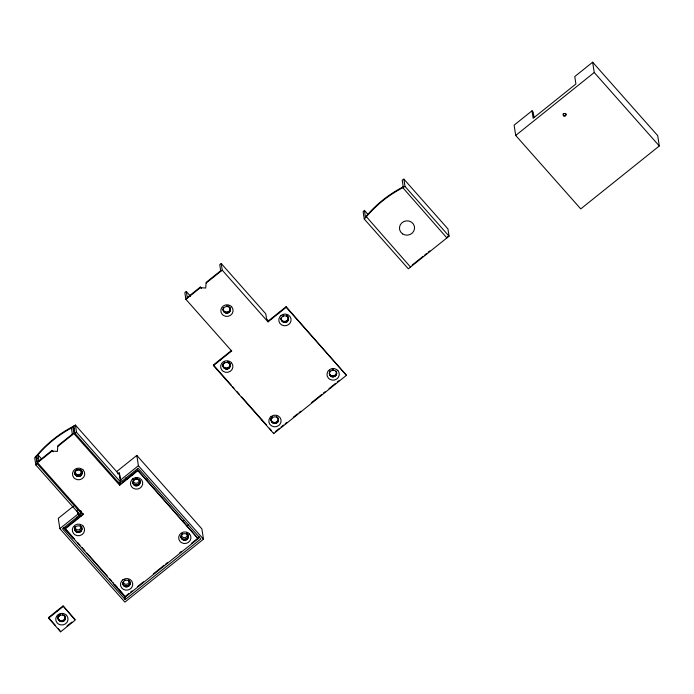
<?xml version="1.0" encoding="UTF-8"?>
<svg xmlns="http://www.w3.org/2000/svg" width="694" height="694" viewBox="0 0 694 694"><rect width="100%" height="100%" fill="white"/><g stroke="black" fill="none" stroke-linecap="round" stroke-linejoin="round"><path stroke-width="1.04" d="M72.35 434.106L57.81 445.765L57.402 451.421L52.085 451.031L37.537 462.69L83.323 514.384L65.141 528.949L125.38 596.979L198.111 538.7L137.776 470.072L119.594 484.638L119.68 485.245L137.863 470.679L137.776 470.072M220.683 270.738L206.144 282.389L205.736 288.045L200.419 287.654L185.871 299.314L231.657 351.008L213.474 365.582L273.722 433.603L346.445 375.324L286.11 306.696L267.927 321.27L268.023 321.877L286.197 307.303L286.11 306.696M74.891 472.9C75.282 467.938 83.705 469.508 81.875 474.306C80.226 478.504 73.737 476.205 74.735 471.885L74.926 473.794M74.77 472.779C75.811 478.322 84.833 474.332 81.111 469.916L81.267 470.931M74.752 529.756C73.842 524.837 82.395 524.36 81.909 529.392C81.51 533.851 74.241 533.252 74.596 528.741L75.03 530.606M58.201 618.987L58.218 616.203C55.772 622.752 67.205 623.542 65.167 616.714L65.357 618.623M74.874 529.591C76.461 533.113 82.482 531.335 81.719 527.483L81.909 529.392M58.044 617.972C58.669 621.841 64.924 621.477 65.201 617.608M139.78 481.02C137.707 476.5 130.325 480.864 133.708 484.733C136.718 488.108 141.975 483.735 139.624 480.005L140.058 481.87M132.78 482.122C133.491 486.485 140.743 485.21 139.902 480.855M129.917 581.902C131.964 586.63 123.888 589.111 122.942 584.174C122.101 579.82 129.362 578.544 130.073 582.917L129.136 580.297L129.292 581.312M122.907 583.281L122.76 582.266C122.283 586.725 129.639 587.167 129.952 582.795L130.108 583.81M223.26 310.418C222.349 305.499 230.902 305.03 230.417 310.053C230.018 314.521 222.748 313.914 223.104 309.403L223.537 311.268M223.381 310.261C224.969 313.783 230.989 311.996 230.226 308.145L230.382 309.16M181.091 536.662C181.481 531.691 189.913 533.27 188.083 538.058C186.434 542.257 179.937 539.967 180.934 535.647L181.125 537.555M223.052 365.486C223.442 360.524 231.865 362.094 230.035 366.892C228.395 371.09 221.898 368.792 222.895 364.471L223.086 366.38M180.969 536.54C182.019 542.083 191.032 538.093 187.319 533.677L187.475 534.692M222.93 365.365C223.772 370.292 231.978 367.82 229.775 363.257L229.931 364.272M281.235 318.867C281.625 313.905 290.049 315.475 288.218 320.272C286.57 324.471 280.072 322.172 281.079 317.852L281.27 319.761M281.113 318.746C281.955 323.673 290.161 321.201 287.958 316.638L288.114 317.652M271.094 418.89L271.302 418.022L271.25 419.905L271.094 418.89C269.801 425.266 280.419 424.546 278.251 418.525L278.441 420.434M271.285 420.798L271.128 419.783C271.753 423.652 278.008 423.288 278.285 419.419M336.59 372.921C335.749 367.993 327.542 370.466 329.737 375.029C331.689 379.071 338.221 376.044 336.434 371.906L336.625 373.814M329.303 373.164C329.928 377.033 336.191 376.66 336.469 372.799M58.374 617.218C59.493 614.025 64.768 614.32 65.323 617.729M271.458 419.029C272.577 415.836 277.852 416.131 278.407 419.54M80.903 510.706L81.337 513.56L79.879 514.722L35.81 464.963L37.06 463.566L35.949 456.305M367.976 214.42L364.402 210.386L363.153 211.783L364.263 219.052L408.332 268.812L449.061 236.177L447.951 228.907L403.882 179.147L402.216 180.084L403.335 187.354M365.426 217.048L367.404 214.871C376.738 204.071 388.093 195.023 400.646 188.23L403.24 186.747M364.263 219.052L367.49 215.478C376.833 204.669 388.189 195.63 400.742 188.837L404.992 186.417L403.882 179.147M278.832 313.063L279.543 312.326M182.696 521.697L184.344 520.37M187.05 525.948L188.699 524.612M190.555 296.286L186.304 291.489L184.847 292.651L185.871 299.314M268.682 321.114L266.539 318.693L265.793 313.853L221.213 263.512L219.764 264.683L220.779 271.337M187.233 297.544L200.323 287.056L201.529 288.418L200.323 287.056M206.231 282.996L222.236 270.174L221.213 263.512M41.51 458.855L37.97 454.856L36.513 456.027L37.537 462.69M74.466 428.684L72.879 426.888L71.421 428.051L72.445 434.713M38.899 460.911L51.989 450.423L53.195 451.785M57.897 446.372L73.902 433.55L72.879 426.888M213.474 365.582L213.379 364.975L231.562 350.409L231.657 351.008M532.012 110.814L514.115 125.146L515.694 135.443L580.757 208.903L659.3 145.966L657.721 135.668L592.659 62.208L574.771 76.54L575.907 83.991L533.148 118.258L532.012 110.814L533.209 112.168L534.024 117.494M515.694 135.443L594.238 72.497L592.659 62.208M73.477 506.169L58.27 518.357L59.849 528.646L124.911 602.114L203.455 539.177L201.885 528.88L136.822 455.411L116.549 471.66M117.685 473.941L119.359 472.597L120.504 480.048L121.71 481.402L138.141 468.233L200.8 538.978L125.163 599.59L62.512 528.845L78.943 515.668L78.457 512.476M59.849 528.646L77.737 514.315L77.086 510.055M120.504 480.048L138.392 465.709L136.822 455.411M35.81 464.963L34.7 457.702L37.927 454.128C47.27 443.319 58.617 434.279 71.178 427.487L75.429 425.066L119.498 474.826L120.609 482.087L119.151 483.258L74.883 433.264L73.764 425.995M65.141 528.949L65.045 528.351L83.228 513.777L83.323 514.384M412.115 265.099L423.106 256.294M424.797 254.941L426.489 253.579M428.181 252.226L429.872 250.872M275.275 431.677L279.413 428.363M281.061 427.036L283.542 425.049M285.199 423.73L286.848 422.403M293.258 417.268L297.44 413.91M299.114 412.574L300.788 411.23M311.658 402.52L321.695 394.478M323.369 393.134L325.044 391.798M328.999 388.631L335.61 383.331M337.258 382.004L338.915 380.685M63.041 605.923L75.178 620.141L60.638 631.792L48.589 618.189L48.493 617.582L63.041 605.923L75.091 619.534M48.589 618.189L63.128 606.53M67.006 626.005L71.855 622.119M125.163 599.59L124.738 596.805L128.824 593.526M130.463 592.208L132.103 590.898M137.69 586.439L143.476 581.798M153.287 573.929L164.166 565.22M165.84 563.884L167.506 562.539M179.833 552.658L181.49 551.34M191.37 543.402L199.551 536.852M146.078 479.675L147.735 478.357M73.859 426.602L71.265 428.085C58.712 434.886 47.357 443.926 38.023 454.726L36.045 456.904L37.467 458.517M74.883 433.264L76.54 432.327L75.429 425.066M126.004 477.481L127.375 479.025M594.238 72.497L659.3 145.966M404.992 186.417L449.061 236.177M410.518 267.06L366.05 216.355M286.197 307.303L346.445 375.324M222.236 270.174L268.023 321.877M213.379 364.975L231.102 384.979M232.516 386.584L233.939 388.18M236.767 391.381L239.603 394.582M241.729 396.985L266.539 424.997M269.376 428.198L271.501 430.601M138.392 465.709L203.455 539.177M137.863 470.679L198.111 538.7M76.54 432.327L120.609 482.087M118.197 482.07L120.348 484.49M73.902 433.55L119.68 485.245M37.06 463.566L81.337 513.56M77.737 514.315L78.943 515.668M65.045 528.351L74.258 538.752M77.806 542.751L79.931 545.154M82.057 547.557L84.894 550.758M87.019 553.153L107.57 576.367M109.695 578.761L111.821 581.164M114.657 584.365L117.494 587.566M118.917 589.171L125.38 596.979M63.44 527.587L72.931 538.301M113.894 584.556L124.738 596.805M48.493 617.582L55.581 625.589M58.417 628.79L60.638 631.792M78.214 513.317L80.946 516.423M76.54 517.117L77.901 518.67M64.889 615.864L64.386 615.118L64.542 616.133M447.604 237.339L447.517 236.732L446.875 237.921L402.407 187.215M364.402 210.386L365.512 217.656M336.156 371.056L336.312 372.071M336.26 373.676L336.417 374.691M335.818 374.474L335.974 375.489M335.176 375.142L335.332 376.157M334.378 375.627L334.534 376.642M333.207 369.121L333.363 370.128M333.476 375.905L333.632 376.92M332.261 369.165L332.417 370.18M332.53 375.957L332.686 376.963M331.611 375.766L331.767 376.781M330.778 375.367L330.934 376.382M329.919 370.596L330.075 371.611M329.633 372.409L329.485 371.394L329.459 374.179M330.084 374.769L330.24 375.784M329.581 374.014L329.737 375.029M288.236 317.488L288.392 318.503M288.27 318.381L288.426 319.396M288.062 319.257L288.218 320.272M287.455 315.883L287.611 316.898M287.62 320.055L287.776 321.07M286.769 315.293L286.917 316.299M286.978 320.723L287.134 321.738M286.18 321.209L286.336 322.224M285.277 321.487L285.434 322.502M284.34 321.539L284.488 322.545M283.169 315.024L283.326 316.039M283.421 321.348L283.568 322.363M282.579 320.949L282.736 321.955M281.894 320.35L282.05 321.365M281.391 319.596L281.547 320.611M271.562 318.355L271.658 318.962M277.973 417.675L278.129 418.69M278.077 420.295L278.233 421.31M277.635 421.093L277.791 422.108M276.785 416.331L276.932 417.346M276.993 421.761L277.149 422.776M276.195 422.247L276.351 423.262M275.292 422.525L275.449 423.54M274.356 422.577L274.503 423.592M273.427 422.394L273.583 423.401M272.386 416.556L272.542 417.571M272.595 421.987L272.751 423.002M271.744 417.224L271.901 418.23M271.909 421.388L272.065 422.403M273.627 432.995L273.722 433.603M271.406 420.642L271.562 421.648M261.577 419.393L261.673 420M229.948 307.295L230.104 308.31M230.269 309.038L230.417 310.053M230.052 309.914L230.208 310.929M229.61 310.712L229.766 311.727M228.76 305.95L228.916 306.965M228.977 311.38L229.124 312.395M228.17 311.866L228.326 312.881M227.007 305.36L227.164 306.375M227.268 312.144L227.424 313.159M226.331 312.196L226.487 313.211M225.411 312.014L225.567 313.029M224.578 311.606L224.726 312.621M223.884 311.007L224.041 312.022M223.433 308.648L223.277 307.642L223.225 309.524M230.061 364.107L230.243 366.016M229.28 362.511L229.436 363.526M229.879 365.877L230.035 366.892M229.445 366.675L229.593 367.69M228.586 361.912L228.742 362.927M228.803 367.343L228.951 368.358M227.753 361.505L227.91 362.52M227.996 367.829L228.153 368.844M227.103 368.106L227.25 369.121M226.157 368.158L226.313 369.173M225.238 367.976L225.394 368.982M224.188 362.138L224.344 363.153M224.405 367.568L224.561 368.583M223.711 366.97L223.867 367.985M223.104 363.595L223.26 364.61M223.208 366.215L223.364 367.23M186.304 291.489L187.328 298.151M188.1 535.274L188.256 536.289M188.135 536.167L188.291 537.182M187.822 534.423L187.979 535.438M187.927 537.043L188.083 538.058M187.484 537.841L187.64 538.856M186.625 533.079L186.781 534.094M186.842 538.509L186.998 539.524M186.044 538.995L186.2 540.01M185.142 539.281L185.298 540.288M184.196 539.325L184.352 540.34M183.277 539.143L183.433 540.158M182.227 533.304L182.383 534.319M182.444 538.735L182.6 539.75M181.585 533.972L181.741 534.987M181.75 538.136L181.906 539.151M181.247 537.39L181.403 538.405M139.936 481.749L140.093 482.764M139.728 482.625L139.884 483.64M139.286 483.423L139.442 484.438M138.644 484.091L138.8 485.106M137.594 478.253L137.75 479.268M137.846 484.577L138.002 485.592M136.675 478.071L136.831 479.086M136.944 484.854L137.1 485.869M135.738 478.123L135.885 479.138M135.998 484.906L136.154 485.921M135.078 484.724L135.235 485.739M134.037 478.886L134.185 479.901M134.246 484.317L134.402 485.332M133.543 480.569L133.395 479.554L133.109 481.367M133.56 483.718L133.708 484.733M133.057 482.972L133.213 483.987M123.228 481.723L123.324 482.33M129.639 581.052L129.795 582.066M129.743 583.671L129.899 584.686M129.301 584.469L129.457 585.484M128.442 579.698L128.598 580.713M128.659 585.129L128.815 586.144M127.861 585.623L128.017 586.638M126.959 585.901L127.115 586.916M126.013 585.944L126.169 586.959M124.851 579.438L125.007 580.453M125.093 585.762L125.25 586.777M124.261 585.354L124.417 586.369M123.567 584.756L123.723 585.771M123.072 584.01L123.228 585.025M122.795 583.16L122.942 584.174M113.243 582.769L113.339 583.368M81.892 471.521L82.048 472.536M81.614 470.671L81.771 471.686M81.927 472.414L82.083 473.429M81.719 473.291L81.875 474.306M81.276 474.089L81.432 475.104M80.426 469.318L80.582 470.332M80.634 474.748L80.79 475.763M72.939 426.463L73.035 427.07M79.836 475.243L79.992 476.258M78.934 475.52L79.09 476.535M77.997 475.564L78.153 476.578M76.826 469.057L76.982 470.072M77.077 475.381L77.234 476.396M76.236 474.974L76.392 475.989M75.386 470.211L75.542 471.226M75.551 474.375L75.707 475.39M75.047 473.629L75.204 474.644M81.441 526.633L81.597 527.648M81.545 529.253L81.701 530.268M80.252 525.28L80.409 526.295M81.103 530.051L81.259 531.066M80.461 530.71L80.617 531.725M79.663 531.205L79.819 532.22M78.76 531.483L78.916 532.498M77.823 531.526L77.98 532.541M76.904 531.344L77.06 532.359M76.071 530.936L76.219 531.951M75.377 530.337L75.533 531.352M74.926 527.987L74.77 526.972L74.718 528.863M51.989 450.423L52.085 451.031M64.993 618.484L65.149 619.499M64.551 619.282L64.707 620.297M63.909 619.95L64.065 620.965M62.868 614.112L63.015 615.127M37.97 454.856L38.994 461.519M63.111 620.436L63.267 621.451M62.208 620.714L62.365 621.729M36.574 455.602L36.669 456.21M61.272 620.766L61.428 621.781M60.1 614.251L60.257 615.266M60.352 620.575L60.499 621.59M59.302 614.745L59.458 615.76M59.511 620.176L59.667 621.191M58.66 615.404L58.816 616.419M58.825 619.577L58.981 620.592M58.01 617.079L58.166 618.094M58.322 618.822L58.478 619.837M565.601 113.374A1.414 1.345 -8.7 0 1 565.263 115.378A1.414 1.345 -8.7 0 1 563.224 114.831M563.181 113.799A1.414 1.345 -8.7 0 1 563.355 113.486M219.937 360.429A8.05 7.617 -8.7 0 1 221.36 358.945M78.543 469.422A2.837 2.681 -8.7 0 1 80.721 473.421A2.837 2.681 -8.7 0 1 75.95 473.664A2.837 2.681 -8.7 0 1 77.806 469.456M78.717 469.682A2.837 2.681 -8.7 0 1 76.548 469.795M131.209 475.694A8.05 7.617 -8.7 0 1 132.988 474.609M73.026 522.313A8.05 7.617 -8.7 0 1 74.805 521.229M128.867 580.609A2.837 2.681 -8.7 0 1 126.56 584.305A2.837 2.681 -8.7 0 1 123.428 581.294M128.416 579.898A2.837 2.681 -8.7 0 1 128.746 580.358M80.4 525.705A2.837 2.681 -8.7 0 1 78.804 529.8A2.837 2.681 -8.7 0 1 75.212 527.162M75.29 526.607A2.837 2.681 -8.7 0 1 75.386 526.33M186.599 533.278A2.837 2.681 -8.7 0 1 184.89 537.668A2.837 2.681 -8.7 0 1 181.759 534.128M138.731 479.32A2.837 2.681 -8.7 0 1 136.544 483.267A2.837 2.681 -8.7 0 1 133.474 479.979M133.56 479.71A2.837 2.681 -8.7 0 1 133.829 479.207M56.474 611.553A8.05 7.617 -8.7 0 1 58.253 610.468M281.035 315.51L279.942 316.646A6.142 5.812 -8.7 0 0 288.869 324.358L289.962 323.222A6.142 5.812 -8.7 0 0 281.035 315.51M132.701 478.886L131.608 480.014A6.142 5.812 -8.7 0 0 140.535 487.726L141.619 486.598A6.142 5.812 -8.7 0 0 132.701 478.886M271.05 416.556L269.957 417.684A6.142 5.812 -8.7 0 0 278.884 425.396L279.977 424.268A6.142 5.812 -8.7 0 0 271.05 416.556M122.717 579.924L121.623 581.052A6.142 5.812 -8.7 0 0 130.55 588.764L131.634 587.636A6.142 5.812 -8.7 0 0 122.717 579.924M337.874 370.561L336.703 369.546A6.142 5.812 -8.7 0 0 328.418 378.143L329.598 379.158A6.142 5.812 -8.7 0 0 337.874 370.561M231.675 306.809L230.495 305.794A6.142 5.812 -8.7 0 0 222.219 314.382L223.39 315.397A6.142 5.812 -8.7 0 0 231.675 306.809M231.501 362.771L230.321 361.756A6.142 5.812 -8.7 0 0 222.045 370.344L223.216 371.359A6.142 5.812 -8.7 0 0 231.501 362.771M189.54 533.938L188.369 532.923A6.142 5.812 -8.7 0 0 180.084 541.511L181.264 542.526A6.142 5.812 -8.7 0 0 189.54 533.938M83.341 470.176L82.161 469.161A6.142 5.812 -8.7 0 0 73.885 477.75L75.056 478.765A6.142 5.812 -8.7 0 0 83.341 470.176M83.167 526.139L81.987 525.124A6.142 5.812 -8.7 0 0 73.711 533.712L74.883 534.727A6.142 5.812 -8.7 0 0 83.167 526.139M66.615 615.378L65.436 614.355A6.142 5.812 -8.7 0 0 57.16 622.952L58.331 623.967A6.142 5.812 -8.7 0 0 66.615 615.378M563.78 115.959A1.414 1.345 -8.7 0 0 566.018 114.961A1.414 1.345 -8.7 0 0 564.014 113.643A1.414 1.345 -8.7 0 0 563.78 115.959M402.633 233.913A7.565 7.157 -8.7 0 0 414.535 228.56A7.565 7.157 -8.7 0 0 403.856 221.542A7.565 7.157 -8.7 0 0 402.633 233.913"/></g></svg>
